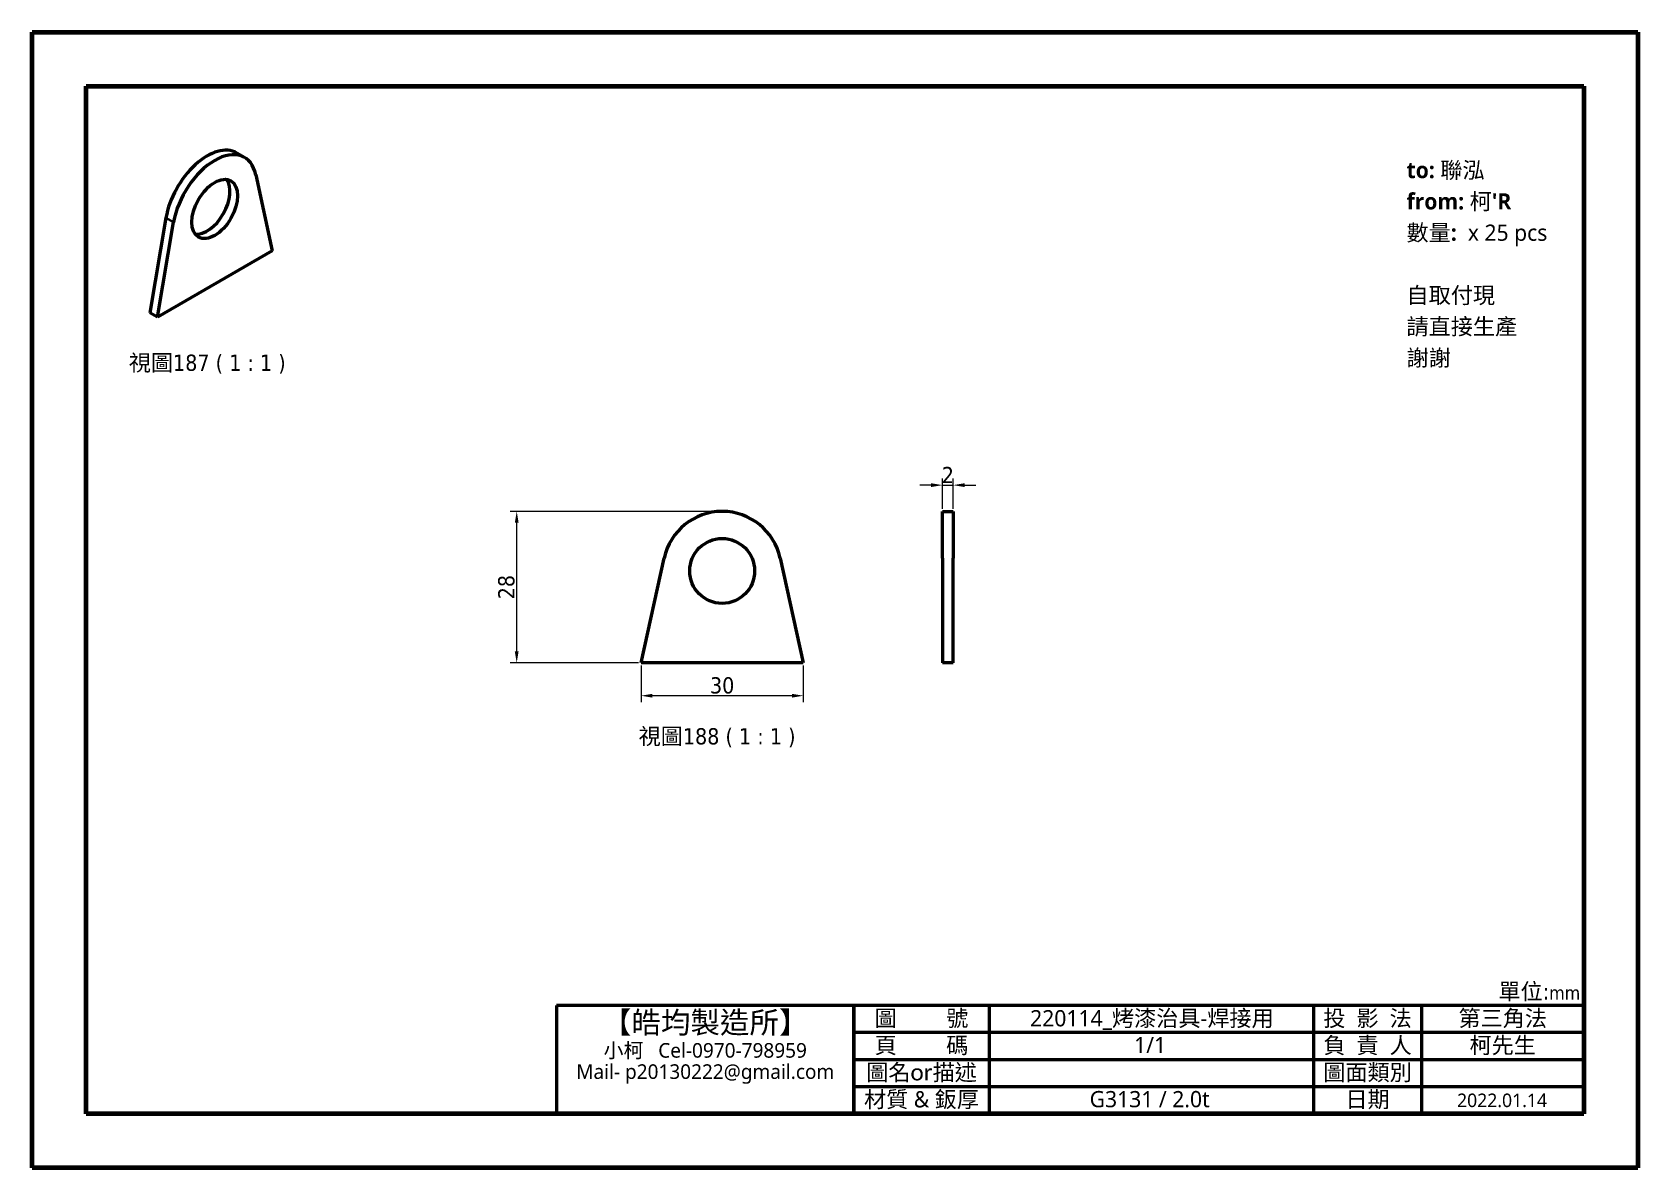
# Model space of a CAD drawing. Header units: millimetres. Extents: x 0 to 297, y 0 to 210.
import ezdxf
from ezdxf.enums import TextEntityAlignment as Align

# ---------------------------------------------------------------- set-up
doc = ezdxf.new("R2010")
doc.units = ezdxf.units.MM
for name, color, linetype, lineweight in [('可見 (ISO)', 7, 'Continuous', 50), ('圖框 (ISO)', 7, 'Continuous', 70), ('標註 (ISO)', 12, 'Continuous', 18), ('標題 (ISO)', 7, 'Continuous', 50), ('窄部可見 (ISO)', 7, 'Continuous', 35), ('符號 (ISO)', 7, 'Continuous', 25)]:
    doc.layers.add(name, color=color, linetype=linetype, lineweight=lineweight)
doc.styles.add('@3.0標示文字 (ISO)', font='tahoma_0.ttf')
doc.styles.add('文字型式111', font='Microsoft JhengHei.ttf')
doc.styles.add('文字型式116', font='Microsoft JhengHei.ttf')
doc.styles.add('註記文字 (ISO)', font='tahoma_0.ttf')
doc.dimstyles.new('預設 (ISO)', dxfattribs={"dimtxt": 3, "dimasz": 2.1, "dimexe": 1.2, "dimexo": 0.5, "dimgap": 0.3, "dimtad": 1, "dimrnd": 1e-08, "dimtxsty": '@3.0標示文字 (ISO)', "dimcen": 0.09, "dimdle": 3, "dimclrd": 256, "dimclre": 256, "dimclrt": 256, "dimazin": 2, "dimtfac": 1, "dimtmove": 0, "dimatfit": 3, "dimfxl": 0, "dimtolj": 1, "dimtzin": 0, "dimlwd": -1, "dimlwe": -1, "dimarcsym": 0})

# ---------------------------------------------------------------- blocks, each defined once
blk = doc.blocks.new('圖框 2022#1新圖框')
at = {"layer": '圖框 (ISO)'}
for p, q in [((0, 210), (297, 210)), ((0, 0), (0, 210)), ((297, 210), (297, 0)), ((10, 200), (287, 200)), ((10, 10), (10, 200)), ((287, 200), (287, 10)), ((287, 10), (10, 10)), ((297, 0), (0, 0))]:
    blk.add_line(p, q, dxfattribs=at)
blk = doc.blocks.new('標題欄框 2022#1新標題欄')
at = {"layer": '標題 (ISO)'}
for p, q in [((297, 210), (0, 210)), ((0, 210), (0, 0)), ((297, 0), (297, 210)), ((10, 10), (10, 200)), ((10, 200), (287, 200)), ((287, 200), (287, 10)), ((152, 30), (97, 30)), ((97, 30), (97, 10)), ((152, 30), (152, 10)), ((287, 30), (152, 30)), ((152, 10), (152, 30)), ((177, 30), (177, 10)), ((237, 30), (237, 10)), ((257, 30), (257, 10)), ((287, 30), (287, 10)), ((287, 25), (152, 25)), ((287, 20), (152, 20)), ((287, 15), (152, 15)), ((287, 10), (10, 10)), ((97, 10), (152, 10)), ((0, 0), (297, 0))]:
    blk.add_line(p, q, dxfattribs=at)
at = {"layer": '標題 (ISO)', "char_height": 3, "style": '註記文字 (ISO)'}
for s, insert, width, attachment_point in [('\\f微軟正黑體|b0|i0;\\H3.0000;單位\\fTahoma|b0|i0;\\H3.0000;:\\fTahoma|b0|i0;\\H2.5000;mm', (271.21, 32.46), 15.7925, 4), ('\\f微軟正黑體|b0|i0;\\H3.0000;圖         號', (164.5, 27.5), 25, 5), ('\\f微軟正黑體|b0|i0;\\H3.0000;投  影  法', (247, 27.5), 20, 5), ('\\f微軟正黑體|b0|i0;\\H3.0000;第三角法', (272, 27.5), 30, 5), ('\\f微軟正黑體|b0|i0;\\H3.0000;頁         碼', (164.5, 22.5), 25, 5), ('\\f微軟正黑體|b0|i0;\\H3.0000;負  責  人', (247, 22.5), 20, 5), ('\\f微軟正黑體|b0|i0;\\H3.0000;柯先生', (272, 22.5), 30, 5), ('\\f微軟正黑體|b0|i0;\\H3.0000;圖名\\fCalibri|b0|i0;\\H3.0000;or\\f微軟正黑體|b0|i0;\\H3.0000;描述', (164.5, 17.5), 25, 5), ('\\f微軟正黑體|b0|i0;\\H3.0000;圖面類別', (247, 17.5), 20, 5), ('\\f微軟正黑體|b0|i0;\\H3.0000;材質 & 鈑厚', (164.5, 12.5), 25, 5), ('\\f微軟正黑體|b0|i0;\\H3.0000;日期', (247, 12.5), 20, 5)]:
    blk.add_mtext(s, dxfattribs=dict(at, insert=insert, width=width, attachment_point=attachment_point))
at = {"layer": '標題 (ISO)', "insert": (124.5, 20), "char_height": 3, "width": 55, "attachment_point": 5, "line_spacing_factor": 0.871881, "style": '註記文字 (ISO)'}
blk.add_mtext('{\\fMicrosoft JhengHei|b1|i0|c136|p34;\\H1.33333x;【皓均製造所】\\P\\fMicrosoft JhengHei|b0|i0|c136|p34;\\H0.675x;小柯   \\fMicrosoft JhengHei|b0|i0|c0|p34;Cel-\\f@Microsoft JhengHei|b0|i0|c0|p34;0970-798959\\H1.40979x; \\H0.70932x;\\P\\fMicrosoft JhengHei|b0|i0|c0|p34;Mail- \\f@Microsoft JhengHei|b0|i0|c0|p34;p20130222@gmail.com\\fTahoma|b0|i0|c136|p34;\\H1.08693x; \\H1.02224x;\\P\\H1.06935x; }', dxfattribs=at)
at = {"layer": '標題 (ISO)'}
for tag, p, height, style in [('請輸入圖號_001', (184.59, 26.17), 3, '文字型式111'), ('請輸入頁碼_001', (203.82, 21.21), 3, '文字型式111'), ('請輸入材質_&_鈑厚_001', (195.6, 11.21), 3, '文字型式111'), ('請輸入日期_001', (263.55, 11.24), 2.5, '文字型式116')]:
    blk.add_attdef(tag, p, '', height=height, dxfattribs=dict(at, style=style))
at = {"layer": '標題 (ISO)', "style": '文字型式111'}
for tag, p in [('請輸入圖名or描述', (207, 17.5)), ('請輸入圖面類別', (272, 17.5))]:
    blk.add_attdef(tag, text='', height=3, dxfattribs=at).set_placement(p, align=Align.MIDDLE_CENTER)
blk = doc.blocks.new('*D12')
at = {"layer": 'Defpoints', "color": 0}
for p in [(170.37, 126.24), (168.37, 121.38), (170.37, 121.38)]:
    blk.add_point(p, dxfattribs=at)
at = {"layer": '標註 (ISO)'}
for p, q in [((166.27, 126.24), (164.17, 126.24)), ((168.37, 121.88), (168.37, 127.44)), ((168.37, 126.24), (170.37, 126.24)), ((170.37, 121.88), (170.37, 127.44)), ((172.47, 126.24), (174.57, 126.24))]:
    blk.add_line(p, q, dxfattribs=at)
for points in [[(166.27, 126.59), (166.27, 125.89), (168.37, 126.24)], [(172.47, 126.59), (172.47, 125.89), (170.37, 126.24)]]:
    blk.add_solid(points, dxfattribs=at)
at = {"layer": '標註 (ISO)', "insert": (169.37, 129.61), "char_height": 3, "attachment_point": 2, "style": '@3.0標示文字 (ISO)'}
blk.add_mtext('\\A1;2', dxfattribs=at)
blk = doc.blocks.new('*D13')
at = {"layer": 'Defpoints', "color": 0}
for p in [(89.63, 121.38), (127.63, 121.38), (112.63, 93.38)]:
    blk.add_point(p, dxfattribs=at)
at = {"layer": '標註 (ISO)'}
for p, q in [((127.13, 121.38), (88.43, 121.38)), ((89.63, 95.48), (89.63, 119.28)), ((112.13, 93.38), (88.43, 93.38))]:
    blk.add_line(p, q, dxfattribs=at)
for points in [[(89.28, 119.28), (89.98, 119.28), (89.63, 121.38)], [(89.28, 95.48), (89.98, 95.48), (89.63, 93.38)]]:
    blk.add_solid(points, dxfattribs=at)
at = {"layer": '標註 (ISO)', "insert": (86.2, 107.38), "char_height": 3, "attachment_point": 2, "rotation": 90, "style": '@3.0標示文字 (ISO)'}
blk.add_mtext('\\A1;28', dxfattribs=at)
blk = doc.blocks.new('*D14')
at = {"layer": 'Defpoints', "color": 0}
for p in [(112.63, 93.38), (142.63, 93.38), (112.63, 87.3)]:
    blk.add_point(p, dxfattribs=at)
at = {"layer": '標註 (ISO)'}
for p, q in [((112.63, 92.88), (112.63, 86.1)), ((142.63, 92.88), (142.63, 86.1)), ((140.53, 87.3), (114.73, 87.3))]:
    blk.add_line(p, q, dxfattribs=at)
for points in [[(114.73, 87.65), (114.73, 86.95), (112.63, 87.3)], [(140.53, 87.65), (140.53, 86.95), (142.63, 87.3)]]:
    blk.add_solid(points, dxfattribs=at)
at = {"layer": '標註 (ISO)', "insert": (127.63, 90.72), "char_height": 3, "attachment_point": 2, "style": '@3.0標示文字 (ISO)'}
blk.add_mtext('\\A1;30', dxfattribs=at)

msp = doc.modelspace()

# ---------------------------------------------------------------- linework, layer by layer
at = {"layer": '可見 (ISO)'}
for p, q in [((39.273, 186.832), (37.859, 187.648)), ((41.37, 183.62), (44.38, 169.549)), ((24.762, 175.664), (21.752, 158.118)), ((23.167, 157.301), (26.176, 174.848)), ((44.38, 169.549), (23.167, 157.301)), ((23.167, 157.301), (21.752, 158.118)), ((168.368, 112.739), (168.368, 121.377)), ((168.368, 121.377), (170.368, 121.377)), ((170.368, 121.377), (170.368, 112.739)), ((112.632, 93.377), (116.889, 112.739)), ((138.376, 112.739), (142.632, 93.377)), ((168.368, 112.739), (168.368, 93.377)), ((170.368, 93.377), (170.368, 112.739)), ((142.632, 93.377), (112.632, 93.377)), ((170.368, 93.377), (168.368, 93.377))]:
    msp.add_line(p, q, dxfattribs=at)
msp.add_circle((127.632, 110.377), 6, dxfattribs=at)
msp.add_arc((127.632, 110.377), 11, 12.3988, 167.6012, dxfattribs=at)
for centre, major_axis, start_param, end_param in [((32.359, 178.122), (5.5, 9.526), 0, 2.1397947), ((33.773, 177.305), (5.5, 9.526), 5.714187, 8.42298), ((32.359, 178.122), (-3, -5.196), 0.2379411, 2.9036515)]:
    msp.add_ellipse(centre, major_axis=major_axis, ratio=0.5773503, start_param=start_param, end_param=end_param, dxfattribs=at)
msp.add_ellipse((33.773, 177.305), major_axis=(-3, -5.196), ratio=0.5773503, dxfattribs=at)
at = {"layer": '窄部可見 (ISO)'}
msp.add_line((26.176, 174.848), (24.762, 175.664), dxfattribs=at)

# ---------------------------------------------------------------- block references
msp.add_blockref('圖框 2022#1新圖框', (0, 0))
msp.add_blockref('標題欄框 2022#1新標題欄', (0, 0)).add_auto_attribs({'請輸入圖號_001': '220114_烤漆治具-焊接用', '請輸入頁碼_001': '1/1', '請輸入材質_&_鈑厚_001': 'G3131 / 2.0t', '請輸入日期_001': '2022.01.14'})

# ---------------------------------------------------------------- texts
at = {"layer": '符號 (ISO)', "insert": (254.212, 185.99), "char_height": 3, "width": 53.57123, "attachment_point": 1, "line_spacing_factor": 1.156934, "style": '註記文字 (ISO)'}
msp.add_mtext("\\f微軟正黑體|b1|i0;\\H3.0000;to: \\f微軟正黑體|b0|i0;\\H3.0000;聯泓\\f微軟正黑體|b1|i0;\\H3.0000;\\P\\f微軟正黑體|b1|i0;\\H3.0000;from: 柯'R\\P\\f微軟正黑體|b1|i0;\\H3.0000;數量: \\f微軟正黑體|b0|i0;\\H3.0000; x 25 pcs\\P\\f微軟正黑體|b1|i0;\\H3.0000; \\P\\f微軟正黑體|b1|i0;\\H3.0000;自取付現\\P\\f微軟正黑體|b1|i0;\\H3.0000;請直接生產\\P\\f微軟正黑體|b1|i0;\\H3.0000;謝謝", dxfattribs=at)
at = {"layer": '符號 (ISO)', "char_height": 3, "attachment_point": 7, "style": '@3.0標示文字 (ISO)'}
for s, insert in [('視圖187 ( 1 : 1 )', (17.878, 146.829)), ('視圖188 ( 1 : 1 )', (112.177, 77.755))]:
    msp.add_mtext(s, dxfattribs=dict(at, insert=insert))

# ---------------------------------------------------------------- dimensions: what is measured, and where the dimension line sits
at = {"layer": '標註 (ISO)'}
for base, p1, p2, angle, override, picture, middle in [((170.368, 126.244), (168.368, 121.377), (170.368, 121.377), 180, {"dimgap": 0.3, "dimdec": 2, "dimtol": 0, "dimlim": 0, "dimtp": 0, "dimtm": 0, "dimtdec": 2, "dimtofl": 1, "dimatfit": 1}, '*D12', (169.368, 126.244)), ((89.632, 121.377), (112.632, 93.377), (127.632, 121.377), 90, {"dimgap": 0.3, "dimdec": 2, "dimtol": 0, "dimlim": 0, "dimtp": 0, "dimtm": 0, "dimtdec": 2, "dimtofl": 0, "dimatfit": 1}, '*D13', (89.632, 107.377)), ((112.632, 87.297), (142.632, 93.377), (112.632, 93.377), 180, {"dimgap": 0.3, "dimdec": 2, "dimtol": 0, "dimlim": 0, "dimtp": 0, "dimtm": 0, "dimtdec": 2, "dimtofl": 0, "dimatfit": 1}, '*D14', (127.632, 87.297))]:
    dim = msp.add_linear_dim(base=base, p1=p1, p2=p2, angle=angle, dimstyle='預設 (ISO)', override=override, dxfattribs=at)
    dim.commit()
    dim.dimension.update_dxf_attribs({"geometry": picture, "text_midpoint": middle, "dimtype": 160})

doc.saveas('drawing.dxf')
